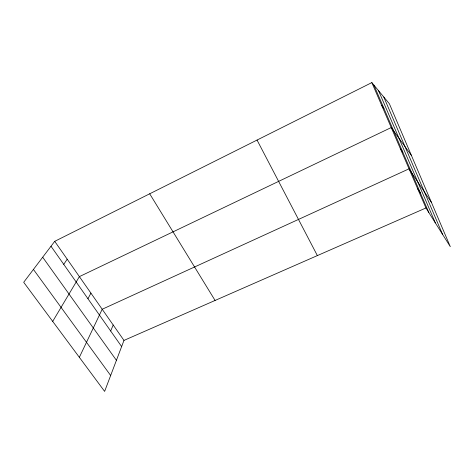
<?xml version="1.0" encoding="UTF-8"?>
<svg xmlns="http://www.w3.org/2000/svg" width="474" height="474" viewBox="0 0 474 474"><rect width="100%" height="100%" fill="white"/><g stroke="black" fill="none" stroke-linecap="round" stroke-linejoin="round"><path stroke-width="0.71" d="M425.948 207.973L123.975 340.409L104.624 391.4L23.7 282.291L54.717 241.337L371.835 82.6L389.379 103.765L450.3 246.664L425.948 207.973L371.835 82.6M110.667 331L113.209 325.01M79.348 357.319L102.194 309.255L409.05 168.827L431.453 202.451M87.945 298.733L90.925 293.128M52.703 321.396L79.383 276.62L391.234 127.553L411.408 155.436M63.741 264.356L67.201 259.201M381.671 105.4L383.899 108.303M33.435 269.439L110.655 375.503M42.684 257.222L116.42 360.305M50.996 246.249L121.634 346.583M54.717 241.337L123.975 340.409M400.263 148.469L402.787 152.118M417.612 188.658L420.391 192.959M149.701 193.795L215.083 300.451M257.044 140.061L317.367 255.593M373.897 85.095L428.846 212.577M378.548 90.7L435.345 222.899M383.786 97.022L442.609 234.446"/></g></svg>
